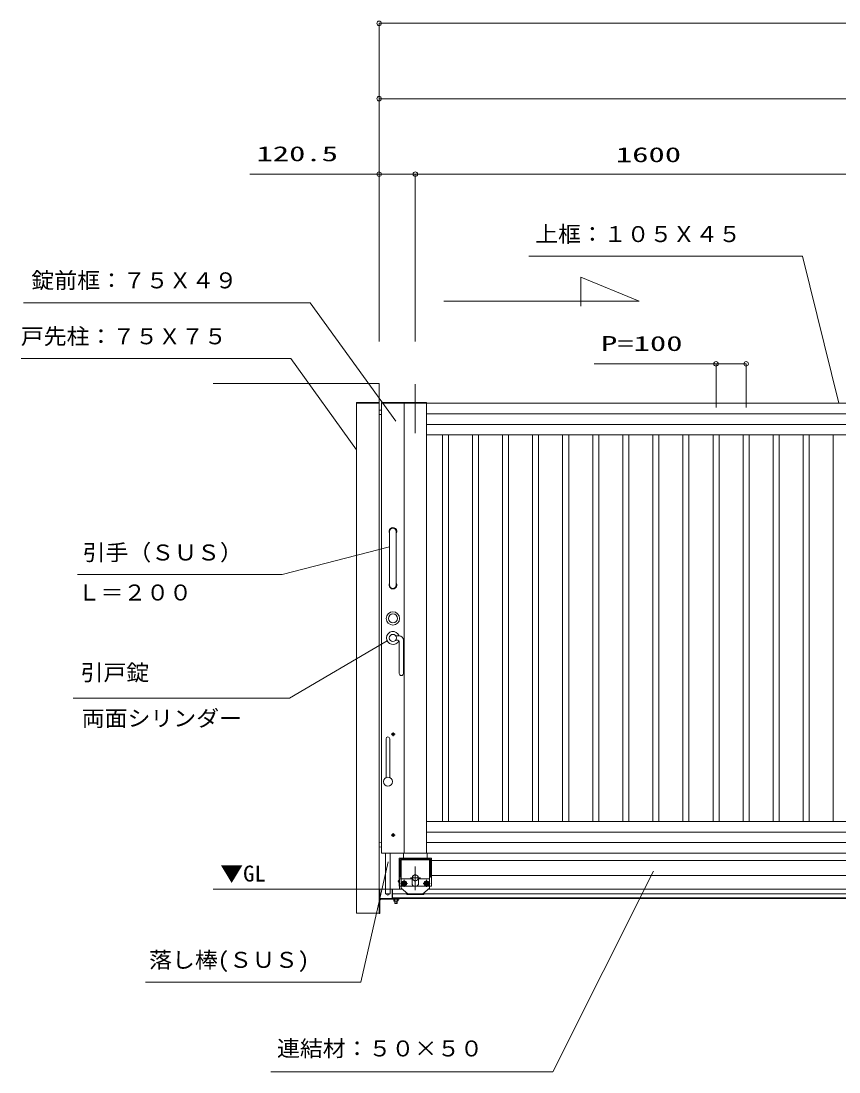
# Model space of a CAD drawing. Units: millimetres, scale not verified. Extents: x -41262 to 41888, y -7064 to 7244.
# Drawn here: x 5712 to 8432, y -837 to 2656 of the extents above; entities that cross this region are included whole.
import ezdxf
from ezdxf.enums import TextEntityAlignment as Align

# ---------------------------------------------------------------- set-up
doc = ezdxf.new("R2010")
doc.units = ezdxf.units.MM
doc.header["$LTSCALE"] = 29
doc.linetypes.add('CHAIN2', pattern=[12, 9, -1, 1, -1])
doc.linetypes.add('DASHED1', pattern=[1.8, 1.2, -0.6])
doc.layers.add('0-0_0', color=7, linetype='Continuous', lineweight=9)
doc.layers.add('0-1_USER1', color=7, linetype='Continuous', lineweight=9)
doc.styles.add('ＭＳ ゴシック', font='')
doc.styles.get('ＭＳ ゴシック').set_extended_font_data('MS Gothic')

msp = doc.modelspace()

# ---------------------------------------------------------------- linework, layer by layer
at = {"layer": '0-0_0'}
for p, q in [((6673.44, 1719.9), (5720.76, 1719.9)), ((6609.74, 1534.63), (5712.14, 1534.63)), ((6350.92, 1451.65), (6902.97, 1451.65)), ((6902.97, 1451.65), (6902.97, 1388.19)), ((8505.1, 1315.62), (7060.97, 1315.62)), ((6937.97, 781.65), (6937.97, 959.65)), ((6959.97, 959.65), (6959.97, 781.65)), ((6580.31, 816.55), (6937.97, 909.1)), ((5900.27, 816.55), (6580.31, 816.55)), ((6605.12, 405.64), (6929.49, 596.54)), ((6958.72, 612.65), (6968.97, 612.65)), ((6958.72, 598.65), (6965.97, 598.65)), ((6969.97, 487.65), (6969.97, 594.65)), ((6983.97, 487.65), (6983.97, 597.65)), ((6605.12, 405.64), (5886.06, 405.64)), ((6926.27, 141.92), (6926.27, 270.67)), ((6938.27, 141.92), (6938.27, 270.67)), ((8505.1, -74.35), (7060.97, -74.35)), ((6975.97, -226.35), (6975.97, -196.35)), ((7012.47, -194.35), (6977.97, -194.35)), ((6979.47, -213.91), (6979.47, -206.4)), ((6981.47, -213.15), (6981.47, -207.15)), ((6990.47, -213.15), (6990.47, -207.15)), ((6992.47, -206.4), (6992.47, -213.91)), ((7012.47, -194.35), (7012.47, -209.35)), ((7034.47, -194.35), (7068.97, -194.35)), ((7034.47, -194.35), (7034.47, -209.35)), ((7060.97, -202.65), (7054.47, -206.4)), ((7054.47, -206.4), (7054.47, -213.91)), ((7056.47, -213.15), (7056.47, -207.15)), ((7067.47, -206.4), (7060.97, -202.65)), ((7065.47, -213.15), (7065.47, -207.15)), ((7070.97, -226.35), (7070.97, -196.35)), ((6924.27, -244.33), (6940.27, -244.33)), ((6975.97, -226.35), (6998.47, -244.35)), ((6985.97, -217.66), (6979.47, -213.91)), ((6992.47, -213.91), (6985.97, -217.66)), ((6995.47, -244.35), (6995.47, -247.35)), ((6995.47, -244.35), (7051.47, -244.35)), ((7070.97, -226.35), (7048.47, -244.35)), ((7051.47, -244.35), (7051.47, -247.35)), ((7054.47, -213.91), (7060.97, -217.66)), ((6995.47, -247.35), (7051.47, -247.35)), ((6842.34, -537.75), (6126.17, -537.75)), ((6543.07, -836.78), (7481.09, -836.78))]:
    msp.add_line(p, q, dxfattribs=at)
at = {"layer": '0-0_0', "linetype": 'CHAIN2'}
for p, q in [((6956.02, 285.67), (6943.52, 285.67)), ((6949.77, 291.92), (6949.77, 279.42)), ((6985.97, -198.41), (6985.97, -221.89)), ((7060.98, -198.41), (7060.98, -221.89)), ((6974.23, -210.15), (6997.71, -210.15)), ((7072.71, -210.15), (7049.23, -210.15))]:
    msp.add_line(p, q, dxfattribs=at)
at = {"layer": '0-0_0', "linetype": 'DASHED1'}
for p, q in [((6998.47, -244.35), (6998.47, -247.35)), ((7048.47, -244.35), (7048.47, -247.35))]:
    msp.add_line(p, q, dxfattribs=at)
at = {"layer": '0-0_0'}
for points in [[(6924.27, -109.33), (6924.27, -244.33), (6932.27, -249.33)], [(6940.27, -109.33), (6940.27, -244.33), (6932.27, -249.33)], [(6979.47, -206.4), (6985.97, -202.65), (6992.47, -206.4)], [(7060.97, -217.66), (7067.47, -213.91), (7067.47, -206.4)]]:
    msp.add_lwpolyline(points, dxfattribs=at)
for centre, radius in [((6948.97, 670.65), 22), ((6948.97, 670.65), 15), ((6948.97, 605.65), 12), ((6949.77, 285.67), 4.25), ((6932.27, 128.17), 15), ((6985.97, -210.15), 8.5), ((6985.97, -210.15), 6.25), ((7060.97, -210.15), 8.5), ((7060.97, -210.15), 6.25)]:
    msp.add_circle(centre, radius, dxfattribs=at)
at = {"layer": '0-0_0', "linetype": 'DASHED1'}
for centre in [(6985.97, -210.15), (7060.97, -210.15)]:
    msp.add_circle(centre, 4, dxfattribs=at)
at = {"layer": '0-0_0'}
for centre, radius, start, end in [((6948.97, 959.65), 13, 327.796, 212.204), ((6948.97, 959.65), 11, 0, 180), ((6948.97, 781.65), 13, 147.796, 32.204), ((6948.97, 781.65), 11, 180, 0), ((6948.97, 605.65), 21.5, 18.991, 337.542), ((6965.97, 594.65), 4, 0, 90), ((6968.97, 597.65), 15, 0, 90), ((6976.97, 487.65), 7, 180, 0), ((6932.27, 270.67), 6, 0, 180), ((6977.97, -196.35), 2, 90, 180), ((6985.97, -207.15), 4.5, 0, 180), ((7023.47, -209.35), 11, 180, 0), ((7060.97, -207.15), 4.5, 0, 180), ((7068.97, -196.35), 2, 0, 90), ((6985.97, -213.15), 4.5, 180, 0), ((7060.97, -213.15), 4.5, 180, 0)]:
    msp.add_arc(centre, radius, start, end, dxfattribs=at)
at = {"layer": '0-1_USER1'}
for p, q in [((6902.97, 2648.73), (6902.97, 1590.67)), ((14702.97, 2648.73), (6902.97, 2648.73)), ((6902.97, 2398.01), (6902.97, 1590.67)), ((14874.49, 2398.01), (6902.97, 2398.01)), ((7023.47, 2147.29), (6473.16, 2147.29)), ((6902.97, 2147.29), (6902.97, 1590.67)), ((7023.47, 2147.29), (7023.47, 1590.67)), ((8623.47, 2147.29), (7023.47, 2147.29)), ((7573.95, 1804.64), (7573.95, 1708.99)), ((7767.7, 1724.86), (7573.95, 1804.64)), ((6673.44, 1719.9), (6958.55, 1326.53)), ((7118.06, 1724.86), (7767.7, 1724.86)), ((6609.74, 1534.63), (6827.97, 1230.61)), ((8123.47, 1516.61), (7618.36, 1516.61)), ((8023.47, 1516.61), (8023.47, 1371.48)), ((8123.47, 1516.61), (8123.47, 1371.48)), ((6827.97, 1385.65), (6827.97, -308.65)), ((6902.97, 1385.65), (6827.97, 1385.65)), ((6902.97, 1388.19), (6902.97, 1385.65)), ((6902.97, 1385.65), (6902.97, -229.35)), ((6904.85, 1362.77), (6910.97, 1363.15)), ((6985.97, 1388.19), (6910.97, 1388.19)), ((6910.97, 1388.19), (6910.97, 1385.65)), ((6985.97, 1385.65), (6910.97, 1385.65)), ((6910.97, 1385.65), (6910.97, -109.33)), ((6910.97, 1363.15), (6910.97, 1348.15)), ((6985.97, 1385.65), (6985.97, -109.33)), ((6985.97, 1385.65), (8585.97, 1385.65)), ((7060.97, 1388.19), (7060.97, 1385.65)), ((7060.97, 1385.65), (7060.97, -109.33)), ((6902.97, 1360.77), (6902.97, 1350.53)), ((6910.97, 1348.15), (6904.85, 1348.53)), ((8545.3, 1350.62), (7060.97, 1350.62)), ((7060.97, 1280.65), (8585.97, 1280.65)), ((7113.47, 1280.65), (7113.47, -4.33)), ((7133.47, 1280.65), (7133.47, -4.33)), ((7213.47, 1280.65), (7213.47, -4.33)), ((7233.47, 1280.65), (7233.47, -4.33)), ((7313.47, 1280.65), (7313.47, -4.33)), ((7333.47, 1280.65), (7333.47, -4.33)), ((7413.47, 1280.65), (7413.47, -4.33)), ((7433.47, 1280.65), (7433.47, -4.33)), ((7513.47, 1280.65), (7513.47, -4.33)), ((7533.47, 1280.65), (7533.47, -4.33)), ((7613.47, 1280.65), (7613.47, -4.33)), ((7633.47, 1280.65), (7633.47, -4.33)), ((7713.47, 1280.65), (7713.47, -4.33)), ((7733.47, 1280.65), (7733.47, -4.33)), ((7813.47, 1280.65), (7813.47, -4.33)), ((7833.47, 1280.65), (7833.47, -4.33)), ((7913.47, 1280.65), (7913.47, -4.33)), ((7933.47, 1280.65), (7933.47, -4.33)), ((8013.47, 1280.65), (8013.47, -4.33)), ((8033.47, 1280.65), (8033.47, -4.33)), ((8113.47, 1280.65), (8113.47, -4.33)), ((8133.47, 1280.65), (8133.47, -4.33)), ((8213.47, 1280.65), (8213.47, -4.33)), ((8233.47, 1280.65), (8233.47, -4.33)), ((8313.47, 1280.65), (8313.47, -4.33)), ((8333.47, 1280.65), (8333.47, -4.33)), ((8413.47, 1280.65), (8413.47, -4.33)), ((8585.97, -4.33), (7060.97, -4.33)), ((8545.3, -39.35), (7060.97, -39.35)), ((6902.97, -76.71), (6902.97, -86.95)), ((6904.85, -74.71), (6910.97, -74.33)), ((6910.97, -89.33), (6904.85, -88.95)), ((6910.97, -74.33), (6910.97, -89.33)), ((6842.34, -537.75), (6932.88, -138.39)), ((6985.97, -109.33), (6910.97, -109.33)), ((6969.45, -125.85), (6969.45, -219.35)), ((6972.45, -131.85), (6972.45, -188.83)), ((6972.45, -136.08), (6972.45, -147.63)), ((6975.45, -128.85), (7071.49, -128.85)), ((7071.49, -131.85), (6975.45, -131.85)), ((6975.45, -131.85), (6975.45, -188.83)), ((6975.97, -131.85), (6975.97, -196.35)), ((6983.97, -110.33), (6983.97, -128.85)), ((7061.97, -109.33), (6984.97, -109.33)), ((7060.97, -109.33), (6985.97, -109.33)), ((7060.97, -109.33), (14785.97, -109.33)), ((7062.97, -110.33), (7062.97, -128.85)), ((7070.97, -131.85), (7070.97, -196.35)), ((7071.49, -131.85), (7071.49, -188.83)), ((7074.49, -131.85), (7074.49, -188.83)), ((7074.49, -133.42), (8572.45, -133.42)), ((6972.45, -173.08), (6972.45, -184.61)), ((7481.09, -836.78), (7815.83, -169.85)), ((6966.84, -202.6), (6966.84, -204.23)), ((6969.34, -200.35), (6968.97, -200.35)), ((6969.34, -206.35), (6968.97, -206.35)), ((6970.97, -194.35), (6969.34, -194.35)), ((6969.34, -212.35), (6969.34, -194.35)), ((6970.97, -194.35), (6975.97, -194.35)), ((6972.45, -188.83), (6975.45, -188.83)), ((7023.47, -180.85), (7013.95, -186.35)), ((7013.95, -186.35), (7013.95, -197.35)), ((7013.95, -197.35), (7023.47, -202.85)), ((7033, -186.35), (7023.47, -180.85)), ((7023.47, -202.85), (7033, -197.35)), ((7033, -197.35), (7033, -186.35)), ((7074.49, -188.83), (7071.49, -188.83)), ((7074.49, -183.42), (8572.45, -183.42)), ((6979.72, -229.35), (6350.92, -229.35)), ((6902.97, -229.35), (6902.97, -308.65)), ((6904.97, -230.35), (6904.97, -257.65)), ((6945.97, -259.65), (6945.97, -230.35)), ((6947.97, -259.65), (6947.97, -229.35)), ((6947.97, -259.65), (6947.97, -230.35)), ((17348.04, -244.35), (6947.97, -244.35)), ((6969.34, -212.35), (6970.97, -212.35)), ((6975.97, -229.35), (6975.97, -226.35)), ((7009.47, -219.35), (7037.47, -219.35)), ((7067.22, -229.35), (8579.72, -229.35)), ((6908.97, -262.65), (6905.97, -265.65)), ((6905.97, -274.35), (6905.97, -265.65)), ((6905.97, -299.35), (6905.97, -274.95)), ((6906.97, -259.65), (6945.97, -259.65)), ((6968.97, -262.65), (6908.97, -262.65)), ((6947.97, -257.65), (17348.04, -257.65)), ((6947.97, -259.65), (17344.59, -259.65)), ((6947.97, -259.65), (6968.97, -259.65)), ((6951.47, -262.65), (6951.47, -268.43)), ((6964.59, -269.15), (6953.35, -269.15)), ((6954.97, -269.15), (6954.97, -276.15)), ((6962.97, -276.15), (6954.97, -276.15)), ((6954.97, -276.15), (6956.17, -277.35)), ((6955.22, -262.65), (6955.22, -268.43)), ((6955.59, -269.15), (6955.59, -276.78)), ((6961.77, -277.35), (6956.17, -277.35)), ((6962.97, -276.15), (6961.77, -277.35)), ((6962.34, -269.15), (6962.34, -276.78)), ((6962.72, -262.65), (6962.72, -268.43)), ((6962.97, -269.15), (6962.97, -276.15)), ((6966.47, -262.65), (6966.47, -268.43)), ((6969.97, -261.65), (6969.97, -260.65)), ((6827.97, -308.65), (6902.97, -308.65)), ((6903.97, -309.65), (6904.97, -309.65)), ((6905.97, -308.65), (6905.97, -299.95))]:
    msp.add_line(p, q, dxfattribs=at)
at = {"layer": '0-1_USER1', "linetype": 'CHAIN2'}
for p, q in [((7023.47, 1286.65), (7023.47, 1449.3)), ((6956.02, -49.35), (6943.52, -49.35)), ((6949.77, -55.6), (6949.77, -43.1)), ((7023.47, -232.35), (7023.47, -154.34)), ((7040.28, -191.85), (7006.95, -191.85))]:
    msp.add_line(p, q, dxfattribs=at)
at = {"layer": '0-1_USER1'}
for points in [[(7401.51, 1874.73), (8311.07, 1874.73), (8431.4, 1385.65)], [(6902.97, 1388.19), (6827.97, 1388.19), (6827.97, 1385.65)], [(7060.97, 1388.19), (6985.97, 1388.19), (6985.97, 1385.65)], [(6969.45, -125.85), (7077.49, -125.85), (7077.49, -219.35), (6969.45, -219.35)], [(6970.97, -194.35), (6970.97, -229.35), (6975.97, -229.35)]]:
    msp.add_lwpolyline(points, dxfattribs=at)
for centre, radius in [((6949.77, -49.35), 4.25), ((7023.47, -191.85), 9.53)]:
    msp.add_circle(centre, radius, dxfattribs=at)
for centre, radius, start, end in [((6902.97, 2648.73), 7.5, 0, 180), ((6902.97, 2648.73), 7.5, 180, 0), ((6902.97, 2398.01), 7.5, 0, 180), ((6902.97, 2398.01), 7.5, 180, 0), ((6902.97, 2147.29), 7.5, 0, 180), ((6902.97, 2147.29), 7.5, 180, 0), ((7023.47, 2147.29), 7.5, 0, 180), ((7023.47, 2147.29), 7.5, 0, 180), ((7023.47, 2147.29), 7.5, 180, 0), ((7023.47, 2147.29), 7.5, 180, 0), ((8023.47, 1516.61), 7.5, 0, 180), ((8023.47, 1516.61), 7.5, 180, 0), ((8123.47, 1516.61), 7.5, 0, 180), ((8123.47, 1516.61), 7.5, 180, 0), ((6904.97, 1360.77), 2, 93.576, 180), ((6904.97, 1350.53), 2, 180, 266.424), ((6904.97, -76.71), 2, 93.576, 180), ((6904.97, -86.95), 2, 180, 266.424), ((6975.45, -131.85), 3, 90, 180), ((6984.97, -110.33), 1, 90, 180), ((7061.97, -110.33), 1, 0, 90), ((7071.49, -131.85), 3, 0, 90), ((6968.97, -202.6), 2.12, 90, 180), ((6968.97, -204.23), 2.12, 180, 270), ((6903.97, -230.35), 1, 360, 180), ((6946.97, -230.35), 1, 360, 180), ((6906.97, -257.65), 2, 180, 270), ((6905.97, -274.65), 0.3, 90, 270), ((6953.35, -266.35), 2.8, 227.92498, 312.07502), ((6958.97, -259.06), 10.09, 248.19745, 291.80255), ((6958.97, -259.65), 0.3, 180, 0), ((6964.59, -266.35), 2.8, 227.92498, 312.07502), ((6968.97, -260.65), 1, 0, 90), ((6968.97, -261.65), 1, 270, 0), ((6903.97, -308.65), 1, 180, 270), ((6904.97, -308.65), 1, 270, 0), ((6905.97, -299.65), 0.3, 90, 270)]:
    msp.add_arc(centre, radius, start, end, dxfattribs=at)

# ---------------------------------------------------------------- texts
at = {"layer": '0-0_0', "style": 'ＭＳ ゴシック', "width": 1.05}
for s, p in [('錠前框：７５Ｘ４９', (5746.64, 1751.78)), ('戸先柱：７５Ｘ７５', (5711.58, 1565.77)), ('引手（ＳＵＳ）', (5916.89, 847.36)), ('Ｌ＝２００', (5900.2, 714.27)), ('引戸錠', (5910.22, 448.24)), ('両面シリンダー', (5914.1, 296.15)), ('落し棒(ＳＵＳ)', (6138.08, -506.6)), ('連結材：５０×５０', (6563.42, -801.11))]:
    msp.add_text(s, height=53.14, dxfattribs=at).set_placement(p, align=Align.BOTTOM_LEFT)
at = {"layer": '0-1_USER1', "style": 'ＭＳ ゴシック'}
for s, height, width, p in [('120.5', 49.82, 1.6, (6495.21, 2175.28)), ('1600', 49.82, 1.6, (7690.44, 2172.12)), ('上框：１０５Ｘ４５', 53.14, 1.05, (7421.95, 1905.51)), ('P=100', 49.82, 1.6, (7641.04, 1544.59)), ('▼GL', 53.14, 1.05, (6374.61, -219.78))]:
    msp.add_text(s, height=height, dxfattribs=dict(at, width=width)).set_placement(p, align=Align.BOTTOM_LEFT)

doc.saveas('drawing.dxf')
